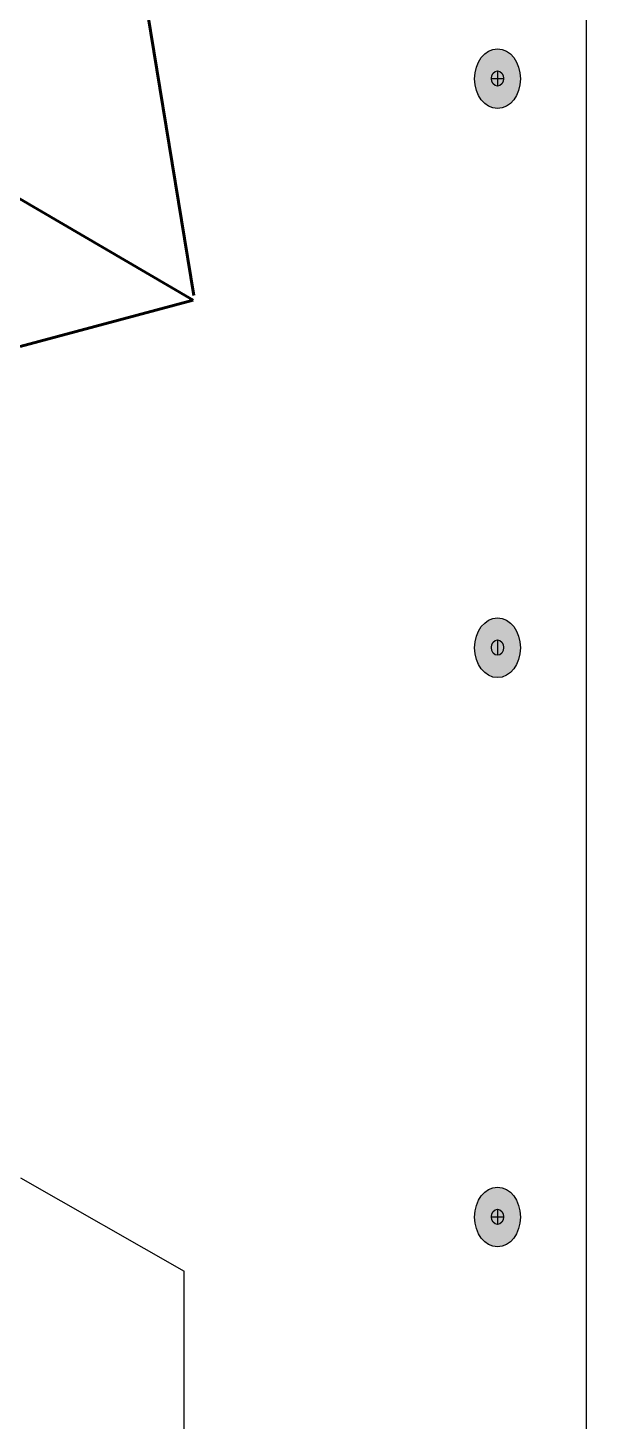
# Model space of a CAD drawing. Extents: x -1328 to 5679, y -4611 to 1603.
# Drawn here: x 331.9 to 423.5, y 908.5 to 1131.4 of the extents above; entities that cross this region are included whole.
import ezdxf

# ---------------------------------------------------------------- set-up
doc = ezdxf.new("R2010")
doc.units = 0
doc.header["$MEASUREMENT"] = 0
doc.layers.add('G-ANNO-TTLB', color=7, linetype='Continuous', lineweight=0)
doc.layers.add('TYVEK', color=7, linetype='Continuous', lineweight=0)

# ---------------------------------------------------------------- blocks, each defined once
blk = doc.blocks.new('Block_80')
at = {"layer": 'TYVEK', "true_color": 0x003b71, "transparency": 33554687}
h = blk.add_hatch(color=156, dxfattribs=at)
h.dxf.hatch_style = 2
edge = h.paths.add_edge_path()
edge.add_ellipse((406.99, 1123.25), major_axis=(0, 4.78), ratio=0.766948, start_angle=0, end_angle=360)
h = blk.add_hatch(color=156, dxfattribs=at)
h.dxf.hatch_style = 2
edge = h.paths.add_edge_path()
edge.add_ellipse((406.99, 1032.2), major_axis=(0, 4.78), ratio=0.766948, start_angle=0, end_angle=360)
h = blk.add_hatch(color=156, dxfattribs=at)
h.dxf.hatch_style = 2
edge = h.paths.add_edge_path()
edge.add_ellipse((406.99, 941.12), major_axis=(0, 4.78), ratio=0.766948, start_angle=0, end_angle=360)
at = {"layer": 'TYVEK', "color": 18, "lineweight": 25, "true_color": 0x080808}
for p, q in [((406.99, 1124.51), (406.99, 1122.04)), ((406.99, 1033.46), (406.99, 1031)), ((406.02, 941.15), (407.97, 941.15)), ((406.99, 942.38), (406.99, 939.92))]:
    blk.add_line(p, q, dxfattribs=at)
at = {"layer": 'TYVEK', "color": 18, "lineweight": 25, "true_color": 0x000000}
blk.add_line((406.02, 1123.28), (407.97, 1123.28), dxfattribs=at)
at = {"layer": 'TYVEK', "color": 33, "lineweight": 25, "true_color": 0xcc9966}
blk.add_lwpolyline([(406.48, 1127.61)], dxfattribs=at)
at = {"layer": 'TYVEK', "color": 18, "lineweight": 25, "true_color": 0x000000}
for centre, major_axis, ratio in [((406.99, 1123.25), (0, 4.78), 0.766948), ((406.99, 1123.28), (0, 1.23), 0.788846), ((406.99, 1032.2), (0, 4.78), 0.766948), ((406.99, 941.12), (0, 4.78), 0.766948)]:
    blk.add_ellipse(centre, major_axis=major_axis, ratio=ratio, dxfattribs=at)
at = {"layer": 'TYVEK', "color": 18, "lineweight": 25, "true_color": 0x080808}
for centre in [(406.99, 1032.23), (406.99, 941.15)]:
    blk.add_ellipse(centre, major_axis=(0, 1.23), ratio=0.788846, dxfattribs=at)

msp = doc.modelspace()

# ---------------------------------------------------------------- hatches: boundary and pattern name
at = {"layer": 'G-ANNO-TTLB', "true_color": 0xff00ff, "transparency": 33554687}
h = msp.add_hatch(color=6, dxfattribs=at)
edge = h.paths.add_edge_path()
edge.add_spline(control_points=[(1626, -853.91), (1626, -853.91), (-1303.52, -853.91), (-1303.52, -853.91), (-1303.52, -853.91), (-1303.52, 1603.09), (-1303.52, 1603.09), (-1303.52, 1603.09), (1626, 1603.09), (1626, 1603.09), (1626, 1603.09), (1626, -853.91), (1626, -853.91)], knot_values=[0, 0, 0, 0, 1, 1, 1, 2, 2, 2, 3, 3, 3, 4, 4, 4, 4], degree=3, periodic=0)
edge = h.paths.add_edge_path()
edge.add_spline(control_points=[(-1294.52, 1594.09), (-1294.52, 1594.09), (-1294.52, -844.91), (-1294.52, -844.91), (-1294.52, -844.91), (1617, -844.91), (1617, -844.91), (1617, -844.91), (1617, 1594.09), (1617, 1594.09), (1617, 1594.09), (-1294.52, 1594.09), (-1294.52, 1594.09)], knot_values=[0, 0, 0, 0, 1, 1, 1, 2, 2, 2, 3, 3, 3, 4, 4, 4, 4], degree=3, periodic=0)
edge.add_line((-1294.52, 1594.09), (-1294.52, 1594.09))

# ---------------------------------------------------------------- linework, layer by layer
at = {"layer": 'G-ANNO-TTLB'}
for points in [[(1626, -853.91), (1626, -853.91), (-1303.52, -853.91), (-1303.52, -853.91), (-1303.52, -853.91), (-1303.52, 1603.09), (-1303.52, 1603.09), (-1303.52, 1603.09), (1626, 1603.09), (1626, 1603.09), (1626, 1603.09), (1626, -853.91), (1626, -853.91)], [(-1294.52, 1594.09), (-1294.52, 1594.09), (-1294.52, -844.91), (-1294.52, -844.91), (-1294.52, -844.91), (1617, -844.91), (1617, -844.91), (1617, -844.91), (1617, 1594.09), (1617, 1594.09), (1617, 1594.09), (-1294.52, 1594.09), (-1294.52, 1594.09)]]:
    msp.add_open_spline(points, degree=3, knots=[0, 0, 0, 0, 1, 1, 1, 2, 2, 2, 3, 3, 3, 4, 4, 4, 4], dxfattribs=at)
at = {"layer": 'TYVEK', "color": 18, "lineweight": 60, "true_color": 0x000000}
for p, q in [((358.34, 1087.84), (224.54, 1166.05)), ((358.44, 1088.54), (349.59, 1142.83)), ((330.7, 1080.41), (358.34, 1087.84))]:
    msp.add_line(p, q, dxfattribs=at)
at = {"layer": 'TYVEK', "color": 2, "lineweight": 25, "true_color": 0xffff00}
msp.add_line((421.14, 1138.74), (421.14, 714.32), dxfattribs=at)
at = {"layer": 'TYVEK', "color": 18, "lineweight": 25, "true_color": 0x000000}
msp.add_line((421.14, 1138.74), (421.14, 714.32), dxfattribs=at)
at = {"layer": 'TYVEK', "color": 4, "lineweight": 25, "true_color": 0x00ffff}
for p, q in [((330.77, 947.4), (356.89, 932.45)), ((356.83, 932.48), (356.83, 899.05))]:
    msp.add_line(p, q, dxfattribs=at)

# ---------------------------------------------------------------- block references
at = {"layer": 'TYVEK'}
msp.add_blockref('Block_80', (0, 0), dxfattribs=at)

doc.saveas('drawing.dxf')
